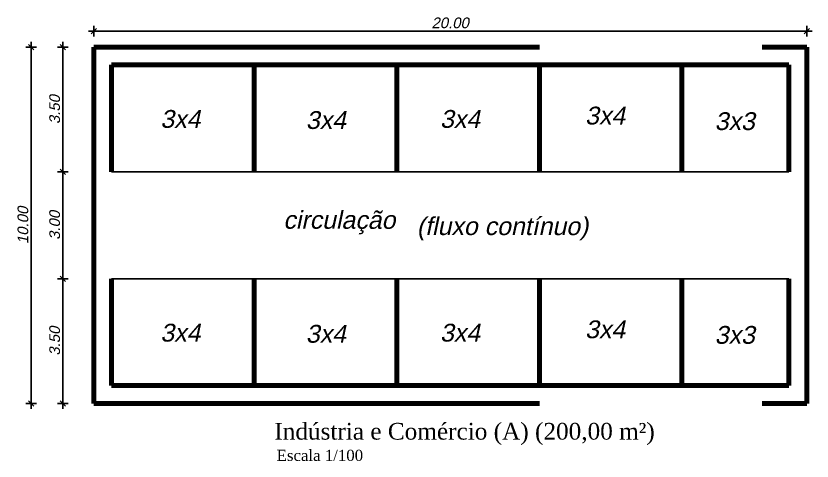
# Model space of a CAD drawing. Header units: metres. Extents: x 2113 to 5678, y -2764 to 956.
# Drawn here: x 3650.03 to 3672.36, y 74.97 to 87.47 of the extents above; entities that cross this region are included whole.
import ezdxf

# ---------------------------------------------------------------- set-up
doc = ezdxf.new("R2010")
doc.units = ezdxf.units.M
doc.header["$MEASUREMENT"] = 0
doc.linetypes.add('DASHED2', pattern=[0.375, 0.25, -0.125])
for name, color, linetype in [('COTASOK', 1, 'Continuous'), ('HACHURAS', 8, 'Continuous'), ('PAREDE', 7, 'Continuous')]:
    doc.layers.add(name, color=color, linetype=linetype)
doc.styles.add('JEF', font='times.ttf', dxfattribs={"height": 0.3})
doc.styles.add('util2000', font='arial.ttf', dxfattribs={"oblique": 12.000028})
doc.dimstyles.new('int_1-50_m_MS_50', dxfattribs={"dimscale": 0.05, "dimtxt": 3, "dimasz": 1.5, "dimexe": 1, "dimexo": 0, "dimgap": 0.75, "dimtad": 1, "dimzin": 1, "dimdsep": 46, "dimtxsty": 'util2000', "dimblk": '_U2_SETA01', "dimcen": 1.5, "dimse1": 1, "dimse2": 1, "dimclrd": 1, "dimclre": 1, "dimclrt": 1, "dimazin": 3, "dimtfac": 1, "dimtix": 1, "dimtmove": 1, "dimatfit": 3, "dimldrblk": '_U2_SETA02', "dimfxl": 1, "dimtzin": 12, "dimarcsym": 0})

# ---------------------------------------------------------------- blocks, each defined once
blk = doc.blocks.new('_U2_SETA01')
at = {"color": 0}
for p, q in [((-1, 0), (1, 0)), ((0, -1), (0, 1))]:
    blk.add_line(p, q, dxfattribs=at)
blk.add_line((-0.5, -0.5), (0.5, 0.5))
blk = doc.blocks.new('*D180')
at = {"layer": 'Defpoints', "color": 0, "ltscale": 0.3, "transparency": 16777216}
for p in [(3672.214, 87.044), (3652.214, 86.591), (3672.214, 86.591)]:
    blk.add_point(p, dxfattribs=at)
at = {"layer": 'PAREDE', "color": 1, "lineweight": -2, "ltscale": 0.3, "transparency": 16777216}
blk.add_line((3652.364, 87.044), (3672.064, 87.044), dxfattribs=at)
at = {"layer": 'PAREDE', "color": 1, "lineweight": -2, "ltscale": 0.3, "transparency": 16777216, "xscale": 0.15, "yscale": 0.15, "zscale": 0.15, "rotation": 180}
blk.add_blockref('_U2_SETA01', (3652.214, 87.044), dxfattribs=at)
at = {"layer": 'PAREDE', "color": 1, "lineweight": -2, "ltscale": 0.3, "transparency": 16777216, "xscale": 0.15, "yscale": 0.15, "zscale": 0.15}
blk.add_blockref('_U2_SETA01', (3672.214, 87.044), dxfattribs=at)
at = {"layer": 'PAREDE', "color": 1, "ltscale": 0.3, "transparency": 16777216, "insert": (3662.214, 87.272), "char_height": 0.3, "attachment_point": 5, "style": 'util2000'}
blk.add_mtext('20.00', dxfattribs=at)
blk = doc.blocks.new('_U2_SETA02')
blk.add_solid([(-1, -0.17), (0, 0), (-1, 0.17)])
blk = doc.blocks.new('*D145')
at = {"layer": 'Defpoints', "color": 0, "ltscale": 0.3, "transparency": 16777216}
for p in [(3652.194, 86.591), (3650.454, 76.591), (3652.542, 76.591)]:
    blk.add_point(p, dxfattribs=at)
at = {"layer": 'PAREDE', "color": 1, "lineweight": -2, "ltscale": 0.3, "transparency": 16777216}
blk.add_line((3650.454, 86.441), (3650.454, 76.741), dxfattribs=at)
at = {"layer": 'PAREDE', "color": 1, "lineweight": -2, "ltscale": 0.3, "transparency": 16777216, "xscale": 0.15, "yscale": 0.15, "zscale": 0.15}
for p, rotation in [((3650.454, 86.591), 90), ((3650.454, 76.591), 270)]:
    blk.add_blockref('_U2_SETA01', p, dxfattribs=dict(at, rotation=rotation))
at = {"layer": 'PAREDE', "color": 1, "ltscale": 0.3, "transparency": 16777216, "insert": (3650.226, 81.591), "char_height": 0.3, "attachment_point": 5, "rotation": 90, "style": 'util2000'}
blk.add_mtext('10.00', dxfattribs=at)
blk = doc.blocks.new('*D146')
at = {"layer": 'Defpoints', "color": 0, "ltscale": 0.3, "transparency": 16777216}
for p in [(3652.223, 86.591), (3651.345, 83.091), (3652.073, 83.091)]:
    blk.add_point(p, dxfattribs=at)
at = {"layer": 'PAREDE', "color": 1, "lineweight": -2, "ltscale": 0.3, "transparency": 16777216}
blk.add_line((3651.345, 86.441), (3651.345, 83.241), dxfattribs=at)
at = {"layer": 'PAREDE', "color": 1, "lineweight": -2, "ltscale": 0.3, "transparency": 16777216, "xscale": 0.15, "yscale": 0.15, "zscale": 0.15}
for p, rotation in [((3651.345, 86.591), 90), ((3651.345, 83.091), 270)]:
    blk.add_blockref('_U2_SETA01', p, dxfattribs=dict(at, rotation=rotation))
at = {"layer": 'PAREDE', "color": 1, "ltscale": 0.3, "transparency": 16777216, "insert": (3651.117, 84.841), "char_height": 0.3, "attachment_point": 5, "rotation": 90, "style": 'util2000'}
blk.add_mtext('3.50', dxfattribs=at)
blk = doc.blocks.new('*D147')
at = {"layer": 'Defpoints', "color": 0, "ltscale": 0.3, "transparency": 16777216}
for p in [(3652.073, 83.091), (3651.345, 80.091), (3652.157, 80.091)]:
    blk.add_point(p, dxfattribs=at)
at = {"layer": 'PAREDE', "color": 1, "lineweight": -2, "ltscale": 0.3, "transparency": 16777216}
blk.add_line((3651.345, 82.941), (3651.345, 80.241), dxfattribs=at)
at = {"layer": 'PAREDE', "color": 1, "lineweight": -2, "ltscale": 0.3, "transparency": 16777216, "xscale": 0.15, "yscale": 0.15, "zscale": 0.15}
for p, rotation in [((3651.345, 83.091), 90), ((3651.345, 80.091), 270)]:
    blk.add_blockref('_U2_SETA01', p, dxfattribs=dict(at, rotation=rotation))
at = {"layer": 'PAREDE', "color": 1, "ltscale": 0.3, "transparency": 16777216, "insert": (3651.117, 81.591), "char_height": 0.3, "attachment_point": 5, "rotation": 90, "style": 'util2000'}
blk.add_mtext('3.00', dxfattribs=at)
blk = doc.blocks.new('*D148')
at = {"layer": 'Defpoints', "color": 0, "ltscale": 0.3, "transparency": 16777216}
for p in [(3652.157, 80.091), (3651.345, 76.591), (3651.945, 76.591)]:
    blk.add_point(p, dxfattribs=at)
at = {"layer": 'PAREDE', "color": 1, "lineweight": -2, "ltscale": 0.3, "transparency": 16777216}
blk.add_line((3651.345, 79.941), (3651.345, 76.741), dxfattribs=at)
at = {"layer": 'PAREDE', "color": 1, "lineweight": -2, "ltscale": 0.3, "transparency": 16777216, "xscale": 0.15, "yscale": 0.15, "zscale": 0.15}
for p, rotation in [((3651.345, 80.091), 90), ((3651.345, 76.591), 270)]:
    blk.add_blockref('_U2_SETA01', p, dxfattribs=dict(at, rotation=rotation))
at = {"layer": 'PAREDE', "color": 1, "ltscale": 0.3, "transparency": 16777216, "insert": (3651.117, 78.341), "char_height": 0.3, "attachment_point": 5, "rotation": 90, "style": 'util2000'}
blk.add_mtext('3.50', dxfattribs=at)
blk = doc.blocks.new('*D149')
at = {"layer": 'Defpoints', "color": 0, "ltscale": 0.3, "transparency": 16777216}
for p in [(3672.214, 87.044), (3652.214, 86.591), (3672.214, 86.591)]:
    blk.add_point(p, dxfattribs=at)
at = {"layer": 'PAREDE', "color": 1, "lineweight": -2, "ltscale": 0.3, "transparency": 16777216}
blk.add_line((3652.364, 87.044), (3672.064, 87.044), dxfattribs=at)
at = {"layer": 'PAREDE', "color": 1, "lineweight": -2, "ltscale": 0.3, "transparency": 16777216, "xscale": 0.15, "yscale": 0.15, "zscale": 0.15, "rotation": 180}
blk.add_blockref('_U2_SETA01', (3652.214, 87.044), dxfattribs=at)
at = {"layer": 'PAREDE', "color": 1, "lineweight": -2, "ltscale": 0.3, "transparency": 16777216, "xscale": 0.15, "yscale": 0.15, "zscale": 0.15}
blk.add_blockref('_U2_SETA01', (3672.214, 87.044), dxfattribs=at)
at = {"layer": 'PAREDE', "color": 1, "ltscale": 0.3, "transparency": 16777216, "insert": (3662.214, 87.272), "char_height": 0.3, "attachment_point": 5, "style": 'util2000'}
blk.add_mtext('20.00', dxfattribs=at)
blk = doc.blocks.new('*D150')
at = {"layer": 'Defpoints', "color": 0, "ltscale": 0.3, "transparency": 16777216}
for p in [(3652.194, 86.591), (3650.454, 76.591), (3652.542, 76.591)]:
    blk.add_point(p, dxfattribs=at)
at = {"layer": 'PAREDE', "color": 1, "lineweight": -2, "ltscale": 0.3, "transparency": 16777216}
blk.add_line((3650.454, 86.441), (3650.454, 76.741), dxfattribs=at)
at = {"layer": 'PAREDE', "color": 1, "lineweight": -2, "ltscale": 0.3, "transparency": 16777216, "xscale": 0.15, "yscale": 0.15, "zscale": 0.15}
for p, rotation in [((3650.454, 86.591), 90), ((3650.454, 76.591), 270)]:
    blk.add_blockref('_U2_SETA01', p, dxfattribs=dict(at, rotation=rotation))
at = {"layer": 'PAREDE', "color": 1, "ltscale": 0.3, "transparency": 16777216, "insert": (3650.226, 81.591), "char_height": 0.3, "attachment_point": 5, "rotation": 90, "style": 'util2000'}
blk.add_mtext('10.00', dxfattribs=at)
blk = doc.blocks.new('*D151')
at = {"layer": 'Defpoints', "color": 0, "ltscale": 0.3, "transparency": 16777216}
for p in [(3652.223, 86.591), (3651.345, 83.091), (3652.073, 83.091)]:
    blk.add_point(p, dxfattribs=at)
at = {"layer": 'PAREDE', "color": 1, "lineweight": -2, "ltscale": 0.3, "transparency": 16777216}
blk.add_line((3651.345, 86.441), (3651.345, 83.241), dxfattribs=at)
at = {"layer": 'PAREDE', "color": 1, "lineweight": -2, "ltscale": 0.3, "transparency": 16777216, "xscale": 0.15, "yscale": 0.15, "zscale": 0.15}
for p, rotation in [((3651.345, 86.591), 90), ((3651.345, 83.091), 270)]:
    blk.add_blockref('_U2_SETA01', p, dxfattribs=dict(at, rotation=rotation))
at = {"layer": 'PAREDE', "color": 1, "ltscale": 0.3, "transparency": 16777216, "insert": (3651.117, 84.841), "char_height": 0.3, "attachment_point": 5, "rotation": 90, "style": 'util2000'}
blk.add_mtext('3.50', dxfattribs=at)
blk = doc.blocks.new('*D152')
at = {"layer": 'Defpoints', "color": 0, "ltscale": 0.3, "transparency": 16777216}
for p in [(3652.073, 83.091), (3651.345, 80.091), (3652.157, 80.091)]:
    blk.add_point(p, dxfattribs=at)
at = {"layer": 'PAREDE', "color": 1, "lineweight": -2, "ltscale": 0.3, "transparency": 16777216}
blk.add_line((3651.345, 82.941), (3651.345, 80.241), dxfattribs=at)
at = {"layer": 'PAREDE', "color": 1, "lineweight": -2, "ltscale": 0.3, "transparency": 16777216, "xscale": 0.15, "yscale": 0.15, "zscale": 0.15}
for p, rotation in [((3651.345, 83.091), 90), ((3651.345, 80.091), 270)]:
    blk.add_blockref('_U2_SETA01', p, dxfattribs=dict(at, rotation=rotation))
at = {"layer": 'PAREDE', "color": 1, "ltscale": 0.3, "transparency": 16777216, "insert": (3651.117, 81.591), "char_height": 0.3, "attachment_point": 5, "rotation": 90, "style": 'util2000'}
blk.add_mtext('3.00', dxfattribs=at)
blk = doc.blocks.new('*D153')
at = {"layer": 'Defpoints', "color": 0, "ltscale": 0.3, "transparency": 16777216}
for p in [(3652.157, 80.091), (3651.345, 76.591), (3651.945, 76.591)]:
    blk.add_point(p, dxfattribs=at)
at = {"layer": 'PAREDE', "color": 1, "lineweight": -2, "ltscale": 0.3, "transparency": 16777216}
blk.add_line((3651.345, 79.941), (3651.345, 76.741), dxfattribs=at)
at = {"layer": 'PAREDE', "color": 1, "lineweight": -2, "ltscale": 0.3, "transparency": 16777216, "xscale": 0.15, "yscale": 0.15, "zscale": 0.15}
for p, rotation in [((3651.345, 80.091), 90), ((3651.345, 76.591), 270)]:
    blk.add_blockref('_U2_SETA01', p, dxfattribs=dict(at, rotation=rotation))
at = {"layer": 'PAREDE', "color": 1, "ltscale": 0.3, "transparency": 16777216, "insert": (3651.117, 78.341), "char_height": 0.3, "attachment_point": 5, "rotation": 90, "style": 'util2000'}
blk.add_mtext('3.50', dxfattribs=at)

msp = doc.modelspace()

# ---------------------------------------------------------------- linework, layer by layer
at = {"layer": 'HACHURAS'}
for p, q in [((3652.714, 83.091), (3671.714, 83.091)), ((3652.714, 80.091), (3671.714, 80.091))]:
    msp.add_line(p, q, dxfattribs=at)
at = {"layer": 'PAREDE', "linetype": 'DASHED2', "lineweight": 80, "ltscale": 50}
for p, q in [((3652.214, 86.591), (3652.214, 76.591)), ((3652.214, 86.591), (3672.214, 86.591)), ((3672.214, 86.591), (3672.214, 76.591)), ((3652.214, 76.591), (3672.214, 76.591))]:
    msp.add_line(p, q, dxfattribs=at)
at = {"layer": 'PAREDE', "lineweight": 80}
for p, q in [((3652.714, 86.091), (3652.714, 83.091)), ((3652.714, 86.091), (3671.714, 86.091)), ((3656.714, 86.091), (3656.714, 83.091)), ((3660.714, 86.091), (3660.714, 83.091)), ((3664.714, 86.091), (3664.714, 83.091)), ((3668.714, 86.091), (3668.714, 83.091)), ((3671.714, 86.091), (3671.714, 83.091)), ((3652.714, 80.091), (3652.714, 77.091)), ((3656.714, 80.091), (3656.714, 77.091)), ((3660.714, 80.091), (3660.714, 77.091)), ((3664.714, 80.091), (3664.714, 77.091)), ((3668.714, 80.091), (3668.714, 77.091)), ((3671.714, 80.091), (3671.714, 77.091)), ((3652.714, 77.091), (3671.714, 77.091))]:
    msp.add_line(p, q, dxfattribs=at)

# ---------------------------------------------------------------- texts
at = {"layer": 'COTASOK', "style": 'JEF'}
msp.add_text('Indústria e Comércio (A) (200,00 m²)', height=0.46875, dxfattribs=at).set_placement((3657.278, 75.575))
at = {"layer": 'COTASOK', "insert": (3657.344, 75.29), "char_height": 0.3125, "width": 11.83437, "attachment_point": 1, "style": 'JEF'}
msp.add_mtext('Escala 1/100', dxfattribs=at)
msp.add_mtext('Escala 1/100', dxfattribs=at)
at = {"layer": 'PAREDE', "color": 1, "char_height": 0.5, "attachment_point": 7, "rotation": 359.9678, "style": 'util2000'}
for s, insert in [('{\\f@Arial Unicode MS|b0|i0|c0|p34;\\C256;3x4}', (3665.996, 84.414)), ('{\\f@Arial Unicode MS|b0|i0|c0|p34;\\C256;3x4}', (3654.079, 84.32)), ('{\\f@Arial Unicode MS|b0|i0|c0|p34;\\C256;3x4}', (3658.163, 84.289)), ('{\\f@Arial Unicode MS|b0|i0|c0|p34;\\C256;3x4}', (3661.926, 84.32)), ('{\\f@Arial Unicode MS|b0|i0|c0|p34;\\C256;3x3}', (3669.632, 84.258)), ('{\\f@Arial Unicode MS|b0|i0|c0|p34;\\C256;circulação}', (3657.53, 81.34)), ('{\\f@Arial Unicode MS|b0|i0|c0|p34;\\C256;circulação}', (3657.53, 81.34)), ('{\\f@Arial Unicode MS|b0|i0|c0|p34;\\C256;(fluxo contínuo)}', (3661.273, 81.168)), ('{\\f@Arial Unicode MS|b0|i0|c0|p34;\\C256;(fluxo contínuo)}', (3661.273, 81.168)), ('{\\f@Arial Unicode MS|b0|i0|c0|p34;\\C256;3x4}', (3665.996, 78.414)), ('{\\f@Arial Unicode MS|b0|i0|c0|p34;\\C256;3x4}', (3654.079, 78.32)), ('{\\f@Arial Unicode MS|b0|i0|c0|p34;\\C256;3x4}', (3658.163, 78.289)), ('{\\f@Arial Unicode MS|b0|i0|c0|p34;\\C256;3x4}', (3661.926, 78.32)), ('{\\f@Arial Unicode MS|b0|i0|c0|p34;\\C256;3x3}', (3669.632, 78.258))]:
    msp.add_mtext(s, dxfattribs=dict(at, insert=insert))

# ---------------------------------------------------------------- dimensions: what is measured, and where the dimension line sits
at = {"layer": 'PAREDE', "ltscale": 0.3}
for picture in ['*D180', '*D149']:
    dim = msp.add_linear_dim(base=(3672.214, 87.044), p1=(3652.214, 86.591), p2=(3672.214, 86.591), dimstyle='int_1-50_m_MS_50', override={"dimscale": 0.1}, dxfattribs=at)
    dim.commit()
    dim.dimension.update_dxf_attribs({"geometry": picture, "text_midpoint": (3662.214, 87.272)})
for base, p1, p2, picture, middle in [((3650.454, 76.591), (3652.194, 86.591), (3652.542, 76.591), '*D145', (3650.226, 81.591)), ((3650.454, 76.591), (3652.194, 86.591), (3652.542, 76.591), '*D150', (3650.226, 81.591)), ((3651.345, 83.091), (3652.223, 86.591), (3652.073, 83.091), '*D146', (3651.117, 84.841)), ((3651.345, 83.091), (3652.223, 86.591), (3652.073, 83.091), '*D151', (3651.117, 84.841)), ((3651.345, 80.091), (3652.073, 83.091), (3652.157, 80.091), '*D147', (3651.117, 81.591)), ((3651.345, 80.091), (3652.073, 83.091), (3652.157, 80.091), '*D152', (3651.117, 81.591)), ((3651.345, 76.591), (3652.157, 80.091), (3651.945, 76.591), '*D148', (3651.117, 78.341)), ((3651.345, 76.591), (3652.157, 80.091), (3651.945, 76.591), '*D153', (3651.117, 78.341))]:
    dim = msp.add_linear_dim(base=base, p1=p1, p2=p2, angle=90, dimstyle='int_1-50_m_MS_50', override={"dimscale": 0.1}, dxfattribs=at)
    dim.commit()
    dim.dimension.update_dxf_attribs({"geometry": picture, "text_midpoint": middle})

doc.saveas('drawing.dxf')
